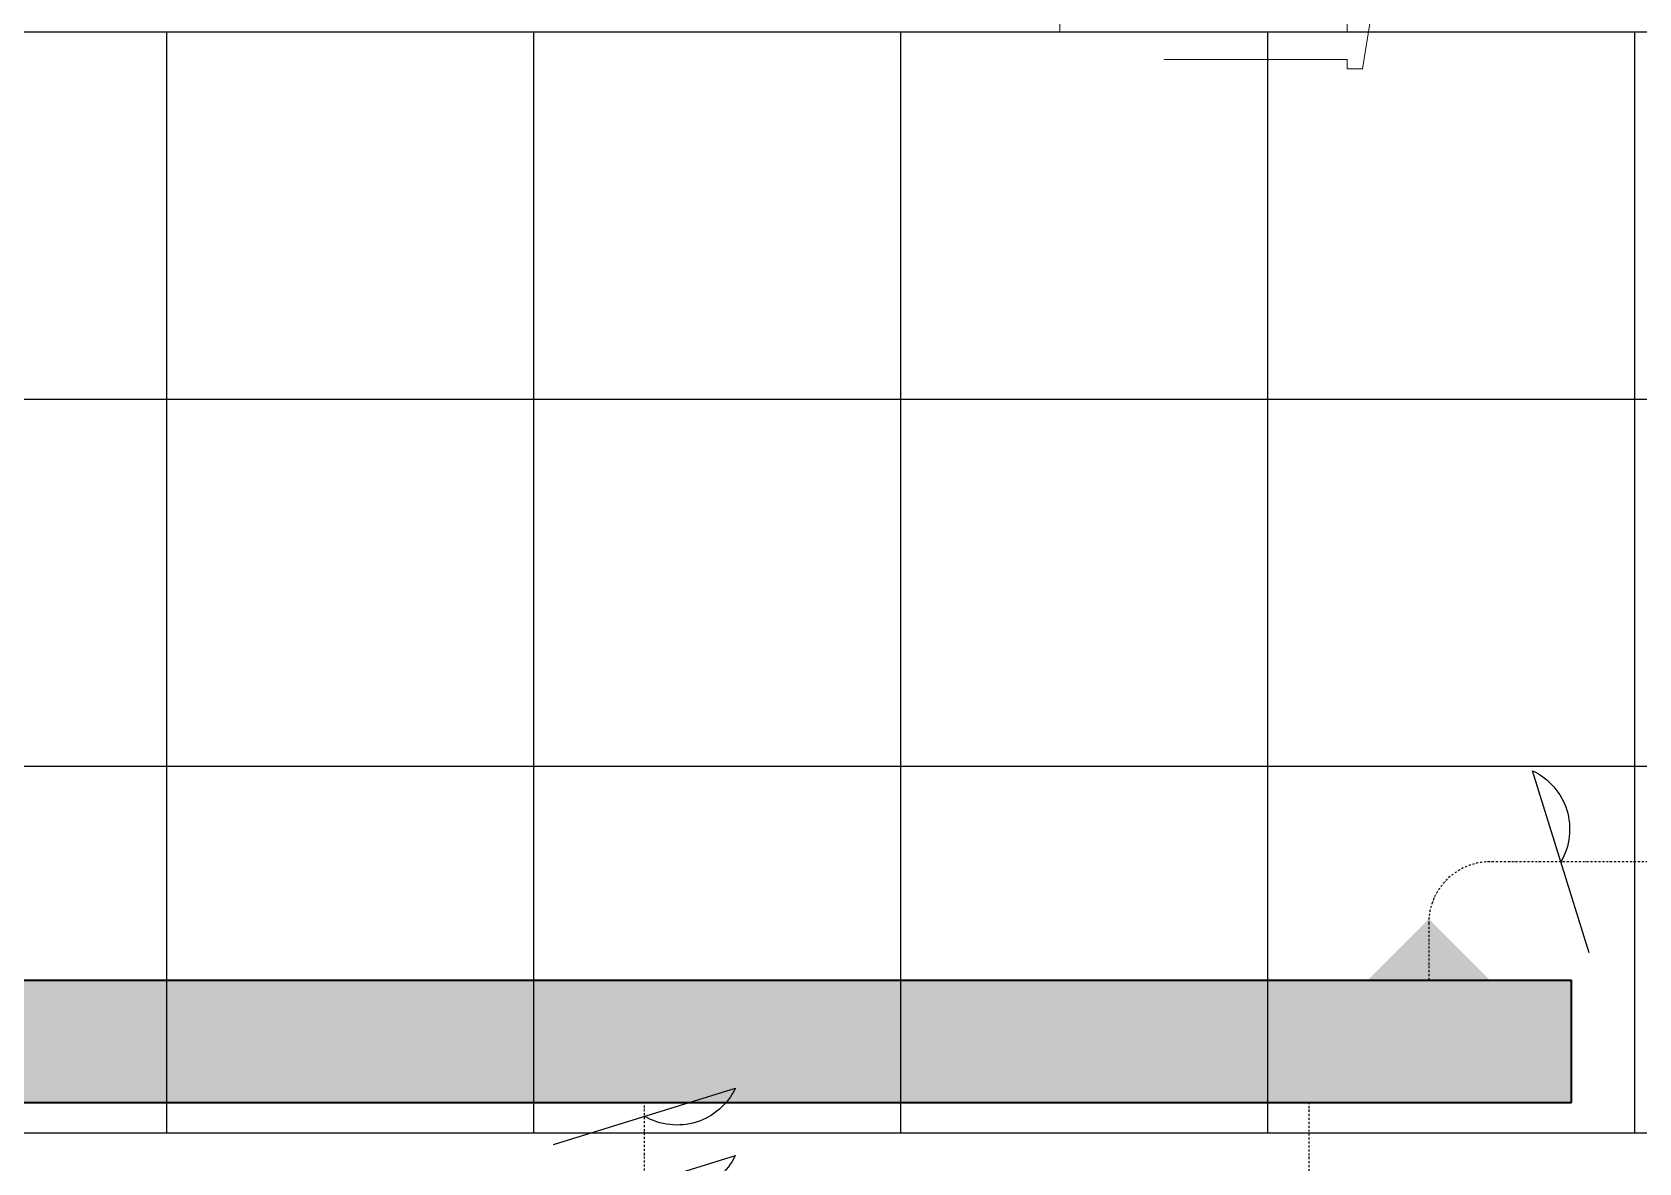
# Model space of a CAD drawing. Extents: x -560814 to 57327, y -29287 to 19916.
# Drawn here: x 44676 to 47303, y -2759 to -910 of the extents above; entities that cross this region are included whole.
import ezdxf

# ---------------------------------------------------------------- set-up
doc = ezdxf.new("R2010")
doc.units = 0
doc.header["$LTSCALE"] = 0.25
doc.linetypes.add('DASHDOT', pattern=[25.4, 12.7, -6.35, 0, -6.35])
for name, color, linetype in [('0 @ 50', 7, 'Continuous'), ('01-First Floor$0$FALSE CEILING', 251, 'Continuous'), ('T-WIRE', 140, 'Continuous')]:
    doc.layers.add(name, color=color, linetype=linetype)
for name, color, linetype, lineweight in [('01-First Floor$0$Cabin', 7, 'Continuous', 5), ('01-First Floor$0$Structure', 251, 'Continuous', 5), ('01-First Floor$0$Walls', 251, 'Continuous', 5), ('E-LITE-CLNG-CNDT', 6, 'DASHDOT', 35), ('T-CABL-TRAY', 60, 'Continuous', 35), ('T-DATA-CLNG-COND', 51, 'DASHDOT', 25), ('T-DATA-CLNG-COND @ 100', 51, 'DASHDOT', 25)]:
    doc.layers.add(name, color=color, linetype=linetype, lineweight=lineweight)

# ---------------------------------------------------------------- blocks, each defined once
blk = doc.blocks.new('01-First Floor')
at = {"layer": '01-First Floor$0$Cabin'}
blk.add_lwpolyline([(46826, -685), (46826, -685), (46826, -660), (46901, -660), (46851, -970), (46826, -970), (46826, -955), (46526, -955)], dxfattribs=at)
at = {"layer": '01-First Floor$0$FALSE CEILING', "linetype": 'Continuous'}
for p, q in [((44896.4, -2710), (44896.4, -910)), ((45496.4, -2710), (45496.4, -910)), ((46096.4, -2710), (46096.4, -910)), ((46696.4, -2710), (46696.4, -910)), ((47296.4, -2710), (47296.4, -910)), ((8296.4, -1510), (48976, -1510)), ((8296.4, -2110), (48976, -2110))]:
    blk.add_line(p, q, dxfattribs=at)
at = {"layer": '01-First Floor$0$FALSE CEILING'}
blk.add_lwpolyline([(48976, -910), (8296.4, -910), (8296.4, -2710), (48976, -2710), (48976, -910)], dxfattribs=at)
at = {"layer": '01-First Floor$0$Structure'}
blk.add_lwpolyline([(48981, 1640), (48981, 2315), (46581, 2315), (46581, -685), (46826, -685), (46826, -910), (46356, -910), (46356, 2540), (49206, 2540), (49206, -910), (48176, -910)], dxfattribs=at)
at = {"layer": '01-First Floor$0$Walls'}
blk.add_line((44676, -2710), (49206, -2710), dxfattribs=at)
blk = doc.blocks.new('*U125')
at = {"lineweight": 0}
h = blk.add_hatch(dxfattribs=at)
h.set_pattern_fill('HEX', color=253, scale=8, angle=270, style=0)
h.set_pattern_definition([(270, (3e-10, -16971.62), (43.99409, 8e-13), [25.4, -50.8]), (30, (3e-10, -16971.62), (-21.99705, 38.1), [25.4, -50.8]), (330, (3e-10, -16997.02), (21.99705, 38.1), [25.4, -50.8])])
h.paths.add_polyline_path([(-200, -3341.7), (0, -3341.7), (0, 0), (-200, 0)])
at = {"color": 0}
for p, q in [((0, 0), (0, -3341.7)), ((-200, 0), (-200, -3341.7)), ((0, -3341.7), (-200, -3341.7))]:
    blk.add_line(p, q, dxfattribs=at)
blk = doc.blocks.new('*U97')
blk.add_hatch(color=256).paths.add_polyline_path([(0, 1), (-1, 0), (0, -1)])
blk = doc.blocks.new('W-TEL')
blk.add_line((-66, -212.7), (66, 212.7))
blk.add_arc((130.7, 76), 151.2, 115.3301, 210.179)
blk = doc.blocks.new('*U107')
at = {"layer": 'T-WIRE', "xscale": -0.006999999999825377, "yscale": 0.006999999999970897, "zscale": 0.006999999999999999}
for p in [(0, 0), (1.102, -0.003)]:
    blk.add_blockref('W-TEL', p, dxfattribs=at)
blk = doc.blocks.new('*U106')
at = {"layer": 'T-WIRE', "xscale": -0.006999999999825377, "yscale": 0.006999999999970897, "zscale": 0.006999999999999999}
blk.add_blockref('W-TEL', (0, 0), dxfattribs=at)

msp = doc.modelspace()

# ---------------------------------------------------------------- linework, layer by layer
at = {"layer": 'T-DATA-CLNG-COND'}
for points in [[(47659.3, -2266.6), (47059.4, -2266.6, 0.414214), (46959.4, -2366.6), (46959.4, -2460)], [(48672.9, -3394.8), (46863.8, -3394.8, -0.414214), (46763.8, -3294.8), (46763.8, -2660)]]:
    msp.add_lwpolyline(points, format="xyb", dxfattribs=at)
msp.add_lwpolyline([(45677.1, -2810), (45677.1, -2660)], dxfattribs=at)

# ---------------------------------------------------------------- block references
at = {"layer": '0 @ 50', "xscale": 100, "yscale": 100, "zscale": 100}
msp.add_blockref('*U106', (47175.4, -2266.6), dxfattribs=at)
at = {"layer": '0 @ 50', "xscale": 100, "yscale": 100, "zscale": 100, "rotation": 270}
msp.add_blockref('*U107', (45677.1, -2682.7), dxfattribs=at)
at = {"layer": 'E-LITE-CLNG-CNDT'}
msp.add_blockref('01-First Floor', (0, 0), dxfattribs=at)
at = {"layer": 'T-CABL-TRAY', "linetype": 'Continuous', "xscale": -1, "rotation": 90}
msp.add_blockref('*U125', (43851, -2660), dxfattribs=at)
at = {"layer": 'T-DATA-CLNG-COND @ 100', "xscale": -100, "yscale": 100, "zscale": 100, "rotation": 90.00000000001782}
msp.add_blockref('*U97', (46959.4, -2460), dxfattribs=at)

doc.saveas('drawing.dxf')
